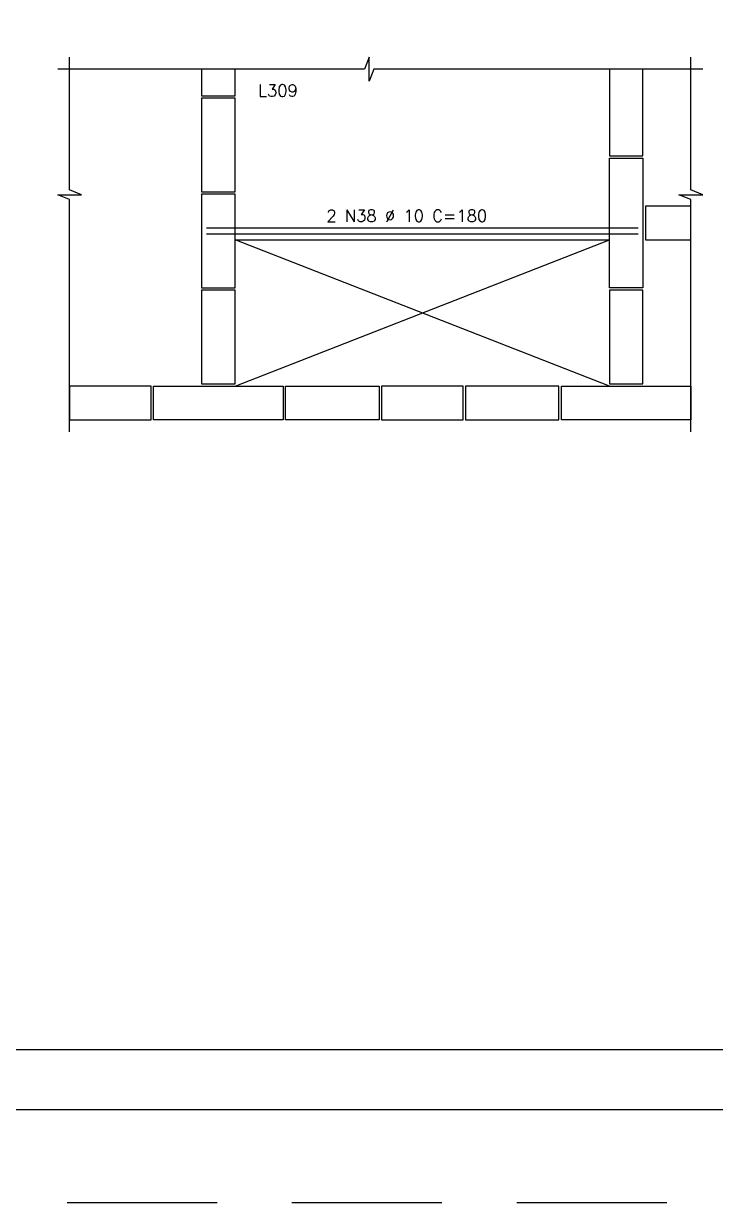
# Model space of a CAD drawing. Extents: x -1.9 to 86, y -1.6 to 60.9.
# Drawn here: x 53.57 to 65.11, y -1.55 to 18.11 of the extents above; entities that cross this region are included whole.
import ezdxf

# ---------------------------------------------------------------- set-up
doc = ezdxf.new("R2010")
doc.units = 0
doc.header["$MEASUREMENT"] = 0
doc.linetypes.add('HIDDEN', pattern=[0.375, 0.25, -0.125])
doc.layers.get('0').update_dxf_attribs({"linetype": 'CONTINUOUS'})
doc.layers.get('Defpoints').update_dxf_attribs({"linetype": 'CONTINUOUS'})
for name, color, linetype in [('ARQ_FOLHA', 7, 'CONTINUOUS'), ('PENA_01', 1, 'CONTINUOUS'), ('PENA_03', 3, 'CONTINUOUS'), ('PENA_05', 5, 'CONTINUOUS')]:
    doc.layers.add(name, color=color, linetype=linetype)
doc.styles.get("Standard").update_dxf_attribs({"font": 'ROMANS.SHX'})

# ---------------------------------------------------------------- blocks, each defined once
blk = doc.blocks.new('FOLHA A1 - 841 X 594')
at = {"layer": 'ARQ_FOLHA', "color": 1}
for points in [[(-841, 0), (0, 0), (0, 594), (-841, 594)], [(-816, 10), (-10, 10), (-10, 584), (-816, 584)]]:
    blk.add_lwpolyline(points, close=True, dxfattribs=at)
at = {"layer": 'Defpoints', "color": 8, "linetype": 'HIDDEN', "ltscale": 100}
blk.add_lwpolyline([(-860.5, 609.5), (-860.5, -15.5), (19.5, -15.5), (19.5, 609.5)], close=True, dxfattribs=at)
blk = doc.blocks.new('*U24')
blk.add_blockref('FOLHA A1 - 841 X 594', (0, 0))

msp = doc.modelspace()

# ---------------------------------------------------------------- linework, layer by layer
at = {"layer": 'PENA_01', "linetype": 'Continuous'}
for points in [[(54.343, 11.3), (54.343, 15.172), (54.143, 15.252), (54.543, 15.252), (54.343, 15.332), (54.343, 17.543)], [(64.903, 17.343), (59.417, 17.343), (59.337, 17.143), (59.337, 17.543), (59.257, 17.343), (54.143, 17.343)], [(64.703, 11.3), (64.703, 15.172), (64.503, 15.252), (64.903, 15.252), (64.703, 15.332), (64.703, 17.543)], [(56.543, 17.343), (56.543, 16.9), (57.103, 16.9), (57.103, 17.343), (56.543, 17.343)], [(63.343, 17.343), (63.343, 15.9), (63.903, 15.9), (63.903, 17.343), (63.343, 17.343)], [(56.543, 16.86), (56.543, 15.3), (57.103, 15.3), (57.103, 16.86), (56.543, 16.86)], [(63.903, 15.86), (63.903, 13.7), (63.343, 13.7), (63.343, 15.86), (63.903, 15.86)], [(56.543, 15.26), (56.543, 13.7), (57.103, 13.7), (57.103, 15.26), (56.543, 15.26)], [(64.703, 15.06), (63.943, 15.06), (63.943, 14.5), (64.703, 14.5), (64.703, 15.06)], [(63.343, 12.06), (57.103, 14.5)], [(57.103, 12.06), (63.343, 14.5)], [(56.543, 13.66), (56.543, 12.1), (57.103, 12.1), (57.103, 13.66), (56.543, 13.66)], [(63.343, 13.66), (63.343, 12.1), (63.903, 12.1), (63.903, 13.66), (63.343, 13.66)], [(55.703, 12.06), (54.343, 12.06), (54.343, 11.5), (55.703, 11.5), (55.703, 12.06)], [(57.903, 11.5), (55.743, 11.5), (55.743, 12.06), (57.903, 12.06), (57.903, 11.5)], [(57.943, 12.06), (59.503, 12.06), (59.503, 11.5), (57.943, 11.5), (57.943, 12.06)], [(60.903, 12.06), (59.543, 12.06), (59.543, 11.5), (60.903, 11.5), (60.903, 12.06)], [(62.503, 12.06), (60.943, 12.06), (60.943, 11.5), (62.503, 11.5), (62.503, 12.06)], [(64.703, 11.5), (62.543, 11.5), (62.543, 12.06), (64.703, 12.06), (64.703, 11.5)]]:
    msp.add_lwpolyline(points, dxfattribs=at)
at = {"layer": 'PENA_03', "linetype": 'Continuous'}
msp.add_lwpolyline([(57.103, 14.5), (63.343, 14.5)], dxfattribs=at)
at = {"layer": 'PENA_05', "linetype": 'Continuous'}
for p, q in [((56.623, 14.7), (63.823, 14.7)), ((56.623, 14.6), (63.823, 14.6))]:
    msp.add_line(p, q, dxfattribs=at)

# ---------------------------------------------------------------- block references
at = {"xscale": 0.09999999999999938, "yscale": 0.09999999999999938, "zscale": 0.09999999999999938}
msp.add_blockref('*U24', (84.1, -0.002), dxfattribs=at)

# ---------------------------------------------------------------- texts
at = {"layer": 'PENA_03', "linetype": 'Continuous'}
for s, p in [('L309', (57.488, 16.888)), ('2 N38 %%c 10 C=180', (58.623, 14.8))]:
    msp.add_text(s, height=0.2, dxfattribs=at).set_placement(p)

doc.saveas('drawing.dxf')
